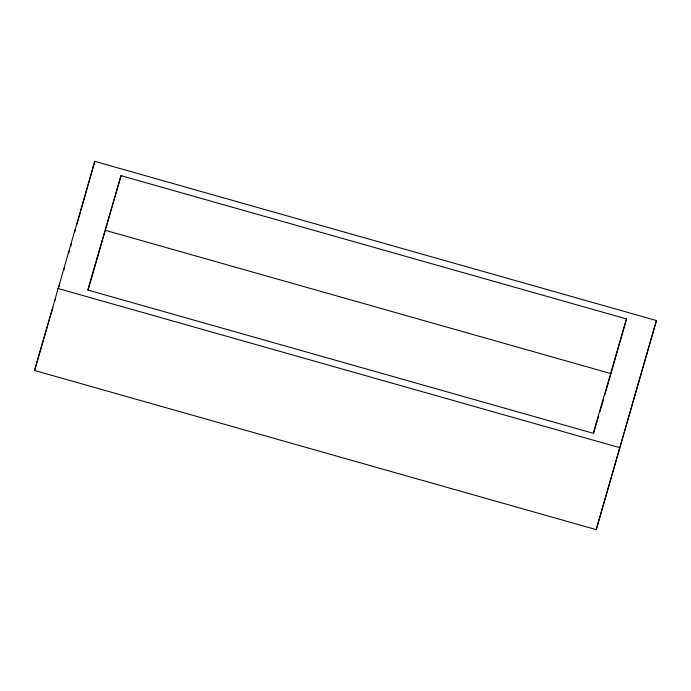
<?xml version="1.0" encoding="UTF-8"?>
<svg xmlns="http://www.w3.org/2000/svg" width="691" height="691" viewBox="0 0 691 691"><rect width="100%" height="100%" fill="white"/><g stroke="black" fill="none" stroke-linecap="round" stroke-linejoin="round"><path stroke-width="1.04" d="M34.55 370.462L94.779 161.357L656.45 320.538L596.221 529.643L34.55 370.462L49.294 319.855M74.792 231.995L75.673 228.885M76.848 224.73L80.381 212.258M80.968 210.185L94.779 161.357M88.128 290.125L121.011 175.669L626.512 318.931L608.935 380.853M596.221 529.643L656.45 320.538M49.899 317.791L52.905 307.46M54.71 301.267L55.608 298.166M58.925 286.808L59.823 283.707M63.736 270.276L64.634 267.184M68.547 253.752L69.454 250.652M70.655 246.523L71.562 243.422M121.011 175.669L87.705 290.004L593.206 433.266L626.512 318.931M593.629 433.387L597.231 421.018M597.836 418.962L598.734 415.87M599.935 411.75L603.537 399.389M604.737 395.269L608.33 382.909M105.533 230.379L611.034 373.641M57.776 288.397L619.438 447.578"/></g></svg>
